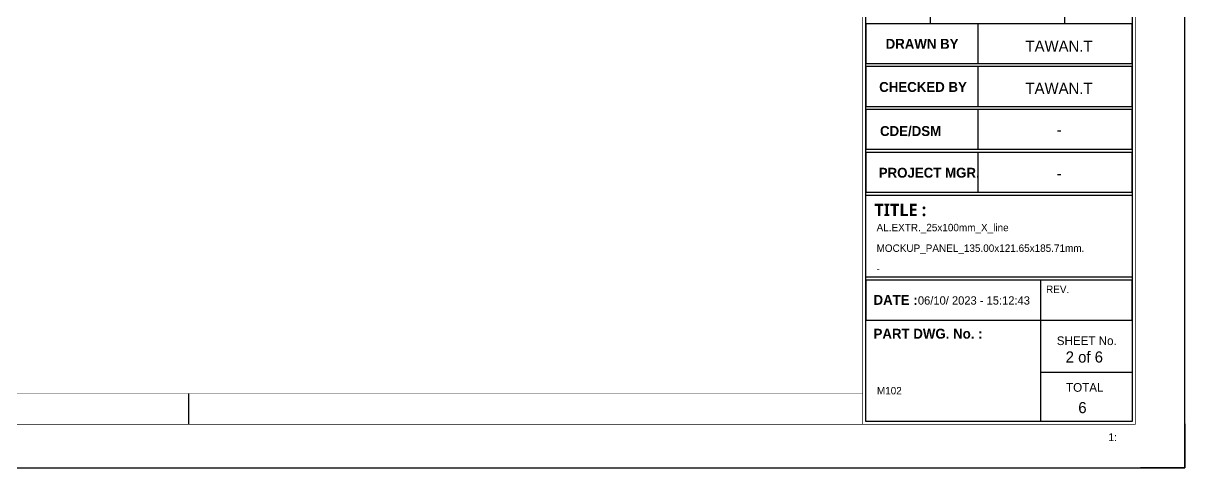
# Model space of a CAD drawing. Header units: millimetres. Extents: x -244126 to 368105, y -173968 to 259060.
# Drawn here: x 1359.6 to 1734.6, y 2857.8 to 3001.4 of the extents above; entities that cross this region are included whole.
import ezdxf
from ezdxf.enums import TextEntityAlignment as Align

# ---------------------------------------------------------------- set-up
doc = ezdxf.new("R2010")
doc.units = ezdxf.units.MM
doc.header["$MEASUREMENT"] = 0
doc.linetypes.add('005_GG_TA_LINE', pattern=[13.75, 5, -1.25, 1.25, -1.25, 5])
for name, color, linetype in [('000 - L I N E 0.1', 1, 'Continuous'), ('000 - T E X T', 4, 'Continuous'), ('000 - TITLEBLOCK', 4, 'Continuous'), ('T E X T', 4, 'Continuous')]:
    doc.layers.add(name, color=color, linetype=linetype)
doc.styles.add('Cetury Gothic', font='GOTHIC.TTF')
doc.styles.add('MtXpl_Century_Gothic', font='GOTHICB.TTF')
doc.styles.add('MtXpl_Malgun_Gothic', font='malgunbd.ttf')
doc.styles.add('TA', font='Cordia New.ttf', dxfattribs={"height": 4.5})

# ---------------------------------------------------------------- blocks, each defined once
blk = doc.blocks.new('A$Cfd196da9')
at = {"color": 0, "linetype": 'ByBlock', "const_width": 0.1}
blk.add_lwpolyline([(-143.5, -98), (96.5, -98), (96.5, 99), (-143.5, 99)], close=True, dxfattribs=at)
blk = doc.blocks.new('*U1670')
at = {"color": 3, "linetype": 'Continuous'}
for p, q in [((511.81, 182.47), (511.81, 143.47)), ((555.19, 182.47), (555.19, 143.47)), ((527.24, 143.47), (527.24, 130.61)), ((527.24, 129.61), (527.24, 116.75)), ((527.24, 115.75), (527.24, 102.89)), ((527.24, 101.89), (527.24, 89.03)), ((547.4, 60.57), (547.4, 47.72)), ((547.4, 47.72), (547.4, 15)), ((547.4, 30.86), (577, 30.86))]:
    blk.add_line(p, q, dxfattribs=at)
for points in [[(577, 130.61), (577, 143.47), (491, 143.47), (491, 130.61)], [(577, 116.75), (577, 129.61), (491, 129.61), (491, 116.75)], [(577, 102.89), (577, 115.75), (491, 115.75), (491, 102.89)], [(577, 89.03), (577, 101.89), (491, 101.89), (491, 89.03)], [(577, 88.03), (577, 61.57), (491, 61.57), (491, 88.03)], [(577, 47.72), (577, 60.57), (491, 60.57), (491, 47.72)], [(577, 47.72), (577, 15), (491, 15), (491, 47.72)]]:
    blk.add_lwpolyline(points, close=True, dxfattribs=at)
at = {"layer": '000 - L I N E 0.1', "color": 21, "linetype": 'Continuous'}
blk.add_lwpolyline([(594, 14.24), (594, 0), (579.76, 0)], dxfattribs=at)
at = {"layer": '000 - T E X T', "color": 3}
blk.add_line((272.45, 14), (272.45, 24), dxfattribs=at)
at = {"layer": '000 - T E X T', "color": 3, "const_width": 0.2}
blk.add_lwpolyline([(578, 14), (490, 14), (490, 408), (578, 408)], close=True, dxfattribs=at)
at = {"layer": '000 - T E X T', "color": 3}
blk.add_lwpolyline([(577, 15), (491, 15), (491, 407), (577, 407)], close=True, dxfattribs=at)
at = {"layer": '000 - T E X T', "color": 3, "const_width": 0.2}
blk.add_lwpolyline([(10, 24), (490, 24)], dxfattribs=at)
at = {"layer": '000 - TITLEBLOCK', "color": 250}
blk.add_lwpolyline([(0, 0), (594, 0), (594, 420), (0, 420)], close=True, dxfattribs=at)
at = {"layer": '000 - T E X T', "color": 3, "xscale": 2, "yscale": 2, "zscale": 2}
blk.add_blockref('A$Cfd196da9', (297, 210), dxfattribs=at)
at = {"color": 4, "style": 'Cetury Gothic'}
blk.add_text(' 1:', height=2.502, dxfattribs=at).set_placement((568.4, 8.64))
at = {"color": 4, "style": 'TA'}
blk.add_attdef('PAPER_SIZE', text='', height=2.5, dxfattribs=at).set_placement((568.6, 9.97), align=Align.MIDDLE_RIGHT)
blk.add_attdef('SCALE_SIZE', text='', height=2.5, dxfattribs=at).set_placement((573.51, 10.03), align=Align.MIDDLE_LEFT)
at = {"layer": '000 - T E X T', "linetype": '005_GG_TA_LINE', "insert": (506.85, 55.4), "char_height": 2.6877, "attachment_point": 1, "style": 'Cetury Gothic'}
blk.add_mtext(' 06/10/ 2023 - 15:12:43 ', dxfattribs=at)
at = {"layer": '000 - T E X T', "color": 250, "style": 'TA'}
for tag, height, p in [('SUPERLINK', 2, (17.26, 415.77)), ('NAMEFILE', 2, (17.26, 411.76)), ('SC', 40, (3.36, 375.21))]:
    blk.add_attdef(tag, text='', height=height, dxfattribs=at).set_placement(p, align=Align.MIDDLE_LEFT)
at = {"layer": '000 - T E X T', "color": 4, "style": 'TA'}
for tag, height, p in [('NAME_JOB_1', 2, (523.67, 338.25)), ('NAME_JOB_2', 2, (523.67, 333.89)), ('NAME_PROJECT_1', 3, (493.81, 318.97)), ('NAME_PROJECT_2', 3, (493.81, 311.57)), ('NAME_PROJECT_3', 3, (493.81, 304.17)), ('CODE_VALUE_1', 1.9, (521.15, 289.12)), ('CODE_VALUE_2', 1.9, (521.15, 283.12)), ('PART_NAME_VALUE_1', 1.9, (521.15, 275.87)), ('PART_NAME_VALUE_2', 1.9, (521.15, 269.87)), ('PART_NAME_VALUE_3', 1.9, (521.15, 263.87)), ('MATTERIAL_VALUE_1', 3.6, (521.96, 256.9)), ('SPEC_VALUE', 3.6, (521.96, 248.68)), ('THICKNESS_VALUE', 3.6, (521.96, 240.53)), ('COATING_VALUE_1', 3.6, (521.96, 232.5)), ('COATING_VALUE_2', 3.6, (521.96, 224.47)), ('NAME_TITLE_1', 2.4, (494.51, 77.62)), ('NAME_TITLE_2', 2.4, (494.51, 70.96)), ('NAME_TITLE_3', 2.4, (494.51, 64.3)), ('DRAWING_NO1', 2.4, (494.61, 32.92)), ('DRAWING_NO2', 2.4, (494.61, 24.91))]:
    blk.add_attdef(tag, text='', height=height, dxfattribs=at).set_placement(p, align=Align.MIDDLE_LEFT)
for tag, p in [('NAME_DAFT', (553.41, 136.22)), ('NAME_CHECKED', (553.41, 122.6)), ('NAME_DESIGNER', (553.41, 109.21)), ('NAME_DESIGN_MGR', (553.41, 95.12))]:
    blk.add_attdef(tag, text='', height=3.6, dxfattribs=at).set_placement(p, align=Align.MIDDLE_CENTER)
for tag, p, height in [('REV', (553.53, 50.25), 3.75), ('NAME_REMARK', (55.29, 17.3), 4)]:
    blk.add_attdef(tag, p, '', height=height, dxfattribs=at)
at = {"layer": '000 - T E X T', "color": 4, "style": 'Cetury Gothic'}
for tag, p in [('SHEET_NO.', (561.58, 34)), ('TOTAL_SHEET_NO.', (560.97, 17.64))]:
    blk.add_attdef(tag, text='', height=3.6, dxfattribs=at).set_placement(p, align=Align.CENTER)
at = {"layer": 'T E X T', "color": 4, "linetype": '005_GG_TA_LINE'}
for s, height, style, p in [('DRAWN BY', 3.2, 'MtXpl_Century_Gothic', (497.43, 135.38)), ('CHECKED BY', 3.2, 'MtXpl_Century_Gothic', (495.36, 121.44)), ('CDE/DSM', 3.2, 'MtXpl_Century_Gothic', (495.62, 107.2)), ('PROJECT MGR.', 3.2, 'MtXpl_Century_Gothic', (495.21, 93.73)), ('TITLE :', 4, 'MtXpl_Malgun_Gothic', (493.8, 81.32)), ('REV.', 2.4, 'Cetury Gothic', (549.23, 56.46)), ('DATE :', 3.2, 'MtXpl_Century_Gothic', (493.52, 52.64)), ('PART DWG. No. :', 3.2, 'MtXpl_Century_Gothic', (493.53, 41.72)), ('SHEET No.', 2.8, 'Cetury Gothic', (552.68, 39.65)), ('TOTAL', 2.8, 'Cetury Gothic', (555.68, 24.56))]:
    blk.add_text(s, height=height, dxfattribs=dict(at, style=style)).set_placement(p)

msp = doc.modelspace()

# ---------------------------------------------------------------- block references
ref = msp.add_blockref('*U1670', (1140.61703, 2857.78308))
ref.add_attrib('NAME_DAFT', 'TAWAN.T', dxfattribs={"layer": '000 - T E X T', "color": 4, "height": 3.6, "style": 'TA'}).set_placement((1694.028, 2993.99915), align=Align.MIDDLE_CENTER)
ref.add_attrib('NAME_CHECKED', 'TAWAN.T', dxfattribs={"layer": '000 - T E X T', "color": 4, "height": 3.6, "style": 'TA'}).set_placement((1694.028, 2980.37825), align=Align.MIDDLE_CENTER)
ref.add_attrib('NAME_DESIGNER', '-', dxfattribs={"layer": '000 - T E X T', "color": 4, "height": 3.6, "style": 'TA'}).set_placement((1694.028, 2966.99434), align=Align.MIDDLE_CENTER)
ref.add_attrib('NAME_DESIGN_MGR', '-', dxfattribs={"layer": '000 - T E X T', "color": 4, "height": 3.6, "style": 'TA'}).set_placement((1694.028, 2952.89944), align=Align.MIDDLE_CENTER)
ref.add_attrib('NAME_TITLE_1', 'AL.EXTR._25x100mm_X_line', dxfattribs={"layer": '000 - T E X T', "color": 4, "height": 2.4, "style": 'TA'}).set_placement((1635.12358, 2935.40042), align=Align.MIDDLE_LEFT)
ref.add_attrib('NAME_TITLE_2', 'MOCKUP_PANEL_135.00x121.65x185.71mm.', dxfattribs={"layer": '000 - T E X T', "color": 4, "height": 2.4, "style": 'TA'}).set_placement((1635.12358, 2928.74042), align=Align.MIDDLE_LEFT)
ref.add_attrib('NAME_TITLE_3', '-', dxfattribs={"layer": '000 - T E X T', "color": 4, "height": 2.4, "style": 'TA'}).set_placement((1635.12358, 2922.08042), align=Align.MIDDLE_LEFT)
ref.add_attrib('DRAWING_NO2', 'M102', dxfattribs={"layer": '000 - T E X T', "color": 4, "height": 2.4, "style": 'TA'}).set_placement((1635.2279, 2882.69757), align=Align.MIDDLE_LEFT)
ref.add_attrib('SHEET_NO.', '2 of 6', dxfattribs={"layer": '000 - T E X T', "color": 4, "height": 3.6, "style": 'Cetury Gothic'}).set_placement((1702.19597, 2891.78082), align=Align.CENTER)
ref.add_attrib('TOTAL_SHEET_NO.', '6', dxfattribs={"layer": '000 - T E X T', "color": 4, "height": 3.6, "style": 'Cetury Gothic'}).set_placement((1701.58287, 2875.42292), align=Align.CENTER)

doc.saveas('drawing.dxf')
